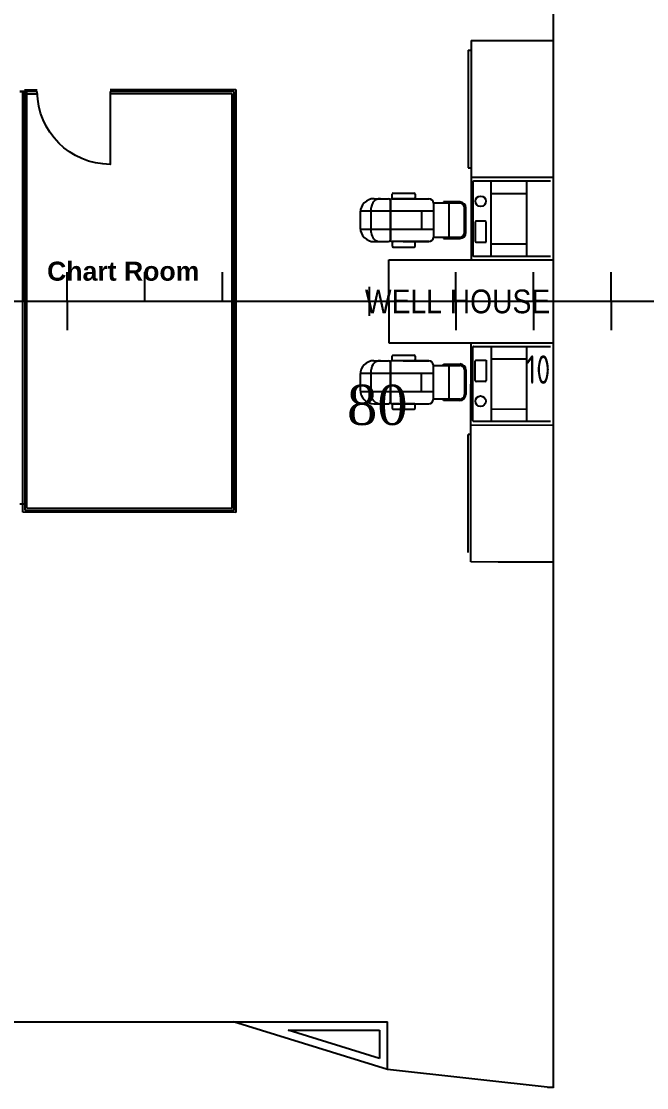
# Model space of a CAD drawing. Header units: millimetres. Extents: x 2592 to 2762, y 1632 to 1753.
# Drawn here: x 2673.73 to 2681.34, y 1658.33 to 1671.31 of the extents above; entities that cross this region are included whole.
import ezdxf

# ---------------------------------------------------------------- set-up
doc = ezdxf.new("R2010")
doc.units = ezdxf.units.MM
for name, color, linetype in [('-1', 7, 'Continuous'), ('15', 7, 'Continuous'), ('Layer3', 7, 'Continuous')]:
    doc.layers.add(name, color=color, linetype=linetype)
doc.styles.add('ASU', font='isocp.shx', dxfattribs={"height": 0.005})
doc.styles.get("Standard").update_dxf_attribs({"font": 'Arial.ttf'})
doc.styles.add('tekt3', font='Arial.ttf', dxfattribs={"width": 0.85, "height": 1.5})
doc.styles.add('tx-1', font='isocp.shx', dxfattribs={"width": 0.8, "height": 3})

msp = doc.modelspace()

# ---------------------------------------------------------------- linework, layer by layer
at = {"layer": '-1', "color": 7}
msp.add_line((2680.202, 1677.477), (2680.202, 1658.327), dxfattribs=at)
msp.add_lwpolyline([(2674.817, 1670.455), (2674.817, 1669.569, -0.413453), (2673.929, 1670.455)], format="xyb", dxfattribs=at)
for p, q in [((2679.205, 1671.077), (2679.205, 1669.409)), ((2679.205, 1671.077), (2679.205, 1669.409)), ((2679.205, 1671.077), (2679.205, 1669.409)), ((2679.205, 1671.077), (2679.205, 1669.409)), ((2679.205, 1671.077), (2680.202, 1671.077)), ((2679.171, 1670.959), (2679.171, 1669.526)), ((2679.171, 1670.959), (2679.171, 1669.526)), ((2679.171, 1670.959), (2679.171, 1669.526)), ((2679.171, 1670.959), (2679.171, 1669.526)), ((2679.171, 1670.959), (2679.205, 1670.959)), ((2673.929, 1670.455), (2673.716, 1670.455)), ((2673.775, 1670.451), (2673.716, 1670.451)), ((2673.751, 1665.334), (2673.751, 1670.455)), ((2673.775, 1670.476), (2673.929, 1670.477)), ((2673.775, 1670.455), (2673.776, 1665.359)), ((2673.775, 1670.451), (2673.776, 1665.435)), ((2673.775, 1670.426), (2673.929, 1670.427)), ((2673.801, 1665.384), (2673.801, 1670.455)), ((2674.817, 1670.48), (2676.343, 1670.48)), ((2676.318, 1670.455), (2674.817, 1670.455)), ((2674.817, 1670.43), (2676.293, 1670.43)), ((2676.293, 1670.43), (2676.294, 1665.379)), ((2676.318, 1670.455), (2676.319, 1665.354)), ((2676.343, 1670.48), (2676.344, 1665.329)), ((2679.171, 1669.526), (2679.205, 1669.526)), ((2680.202, 1669.409), (2679.205, 1669.409)), ((2679.205, 1669.409), (2679.205, 1668.408)), ((2679.205, 1669.409), (2679.205, 1668.408)), ((2679.205, 1669.409), (2679.205, 1668.408)), ((2679.205, 1669.409), (2679.205, 1668.408)), ((2679.227, 1669.353), (2679.227, 1668.464)), ((2679.227, 1669.353), (2679.227, 1668.464)), ((2679.227, 1669.353), (2679.227, 1668.464)), ((2679.227, 1669.353), (2679.227, 1668.464)), ((2680.172, 1669.365), (2679.238, 1669.365)), ((2680.172, 1669.365), (2679.238, 1669.365)), ((2680.172, 1669.365), (2679.238, 1669.365)), ((2680.172, 1669.365), (2679.238, 1669.365)), ((2679.449, 1668.453), (2679.449, 1669.365)), ((2679.449, 1668.453), (2679.449, 1669.365)), ((2679.449, 1668.453), (2679.449, 1669.365)), ((2679.449, 1668.453), (2679.449, 1669.365)), ((2679.881, 1668.453), (2679.881, 1669.365)), ((2679.881, 1668.453), (2679.881, 1669.365)), ((2679.881, 1668.453), (2679.881, 1669.365)), ((2679.881, 1668.453), (2679.881, 1669.365)), ((2678.024, 1669.151), (2678.202, 1669.151)), ((2678.024, 1669.151), (2678.202, 1669.151)), ((2678.024, 1669.151), (2678.202, 1669.151)), ((2678.024, 1669.151), (2678.202, 1669.151)), ((2678.224, 1669.128), (2678.224, 1668.65)), ((2678.224, 1668.65), (2678.224, 1669.128)), ((2678.224, 1669.128), (2678.224, 1668.65)), ((2678.224, 1668.65), (2678.224, 1669.128)), ((2678.224, 1669.128), (2678.224, 1668.65)), ((2678.224, 1668.65), (2678.224, 1669.128)), ((2678.224, 1668.65), (2678.224, 1669.128)), ((2678.224, 1669.128), (2678.224, 1668.65)), ((2678.246, 1669.162), (2678.246, 1669.206)), ((2678.246, 1669.162), (2678.246, 1669.206)), ((2678.246, 1669.162), (2678.246, 1669.206)), ((2678.246, 1669.162), (2678.246, 1669.206)), ((2678.246, 1669.151), (2678.691, 1669.151)), ((2678.246, 1669.151), (2678.691, 1669.151)), ((2678.246, 1669.151), (2678.691, 1669.151)), ((2678.246, 1669.151), (2678.691, 1669.151)), ((2678.258, 1669.217), (2678.513, 1669.217)), ((2678.258, 1669.217), (2678.513, 1669.217)), ((2678.258, 1669.217), (2678.513, 1669.217)), ((2678.258, 1669.217), (2678.513, 1669.217)), ((2678.513, 1669.151), (2678.258, 1669.151)), ((2678.513, 1669.151), (2678.258, 1669.151)), ((2678.513, 1669.151), (2678.258, 1669.151)), ((2678.513, 1669.151), (2678.258, 1669.151)), ((2678.524, 1669.206), (2678.524, 1669.162)), ((2678.524, 1669.206), (2678.524, 1669.162)), ((2678.524, 1669.206), (2678.524, 1669.162)), ((2678.524, 1669.206), (2678.524, 1669.162)), ((2679.449, 1669.214), (2679.881, 1669.214)), ((2679.449, 1669.214), (2679.881, 1669.214)), ((2679.449, 1669.214), (2679.881, 1669.214)), ((2679.449, 1669.214), (2679.881, 1669.214)), ((2677.858, 1669.001), (2678.747, 1669.001)), ((2677.858, 1669.001), (2678.747, 1669.001)), ((2677.858, 1669.001), (2678.747, 1669.001)), ((2677.858, 1669.001), (2678.747, 1669.001)), ((2677.991, 1668.739), (2677.991, 1669.039)), ((2677.991, 1668.739), (2677.991, 1669.039)), ((2677.991, 1668.739), (2677.991, 1669.039)), ((2677.991, 1668.739), (2677.991, 1669.039)), ((2678.602, 1669.001), (2678.602, 1668.778)), ((2678.602, 1669.001), (2678.602, 1668.778)), ((2678.602, 1669.001), (2678.602, 1668.778)), ((2678.602, 1669.001), (2678.602, 1668.778)), ((2679.069, 1669.095), (2678.747, 1669.095)), ((2679.069, 1669.095), (2678.747, 1669.095)), ((2679.069, 1669.095), (2678.747, 1669.095)), ((2679.069, 1669.095), (2678.747, 1669.095)), ((2678.747, 1669.095), (2678.747, 1668.684)), ((2678.747, 1669.095), (2678.747, 1668.684)), ((2678.747, 1669.095), (2678.747, 1668.684)), ((2678.747, 1669.095), (2678.747, 1668.684)), ((2678.747, 1669.095), (2678.747, 1668.684)), ((2678.747, 1669.095), (2678.747, 1668.684)), ((2678.747, 1669.095), (2678.747, 1668.684)), ((2678.747, 1669.095), (2678.747, 1668.684)), ((2678.871, 1669.112), (2678.871, 1669.095)), ((2679.069, 1669.112), (2678.871, 1669.112)), ((2678.871, 1669.112), (2678.871, 1669.095)), ((2679.069, 1669.112), (2678.871, 1669.112)), ((2678.871, 1669.112), (2678.871, 1669.095)), ((2679.069, 1669.112), (2678.871, 1669.112)), ((2679.069, 1669.112), (2678.871, 1669.112)), ((2678.871, 1669.112), (2678.871, 1669.095)), ((2678.936, 1668.684), (2678.936, 1669.095)), ((2678.936, 1668.684), (2678.936, 1669.095)), ((2678.936, 1668.684), (2678.936, 1669.095)), ((2678.936, 1668.684), (2678.936, 1669.095)), ((2679.125, 1668.739), (2679.125, 1669.039)), ((2679.125, 1668.739), (2679.125, 1669.039)), ((2679.125, 1668.739), (2679.125, 1669.039)), ((2679.125, 1668.739), (2679.125, 1669.039)), ((2679.141, 1668.739), (2679.141, 1669.039)), ((2679.141, 1668.739), (2679.141, 1669.039)), ((2679.141, 1668.739), (2679.141, 1669.039)), ((2679.141, 1668.739), (2679.141, 1669.039)), ((2677.857, 1668.984), (2677.857, 1668.795)), ((2679.255, 1668.867), (2679.255, 1668.633)), ((2679.255, 1668.867), (2679.255, 1668.633)), ((2679.255, 1668.867), (2679.255, 1668.633)), ((2679.255, 1668.867), (2679.255, 1668.633)), ((2679.376, 1668.879), (2679.266, 1668.879)), ((2679.376, 1668.879), (2679.266, 1668.879)), ((2679.376, 1668.879), (2679.266, 1668.879)), ((2679.376, 1668.879), (2679.266, 1668.879)), ((2679.387, 1668.622), (2679.387, 1668.867)), ((2679.387, 1668.622), (2679.387, 1668.867)), ((2679.387, 1668.622), (2679.387, 1668.867)), ((2679.387, 1668.622), (2679.387, 1668.867)), ((2677.858, 1668.778), (2678.747, 1668.778)), ((2677.858, 1668.778), (2678.747, 1668.778)), ((2677.858, 1668.778), (2678.747, 1668.778)), ((2677.858, 1668.778), (2678.747, 1668.778)), ((2678.024, 1668.628), (2678.202, 1668.628)), ((2678.024, 1668.628), (2678.202, 1668.628)), ((2678.024, 1668.628), (2678.202, 1668.628)), ((2678.024, 1668.628), (2678.202, 1668.628)), ((2678.691, 1668.628), (2678.246, 1668.628)), ((2678.691, 1668.628), (2678.246, 1668.628)), ((2678.691, 1668.628), (2678.246, 1668.628)), ((2678.691, 1668.628), (2678.246, 1668.628)), ((2678.246, 1668.617), (2678.246, 1668.572)), ((2678.246, 1668.617), (2678.246, 1668.572)), ((2678.246, 1668.617), (2678.246, 1668.572)), ((2678.246, 1668.617), (2678.246, 1668.572)), ((2678.513, 1668.628), (2678.258, 1668.628)), ((2678.513, 1668.628), (2678.258, 1668.628)), ((2678.513, 1668.628), (2678.258, 1668.628)), ((2678.513, 1668.628), (2678.258, 1668.628)), ((2678.38, 1668.628), (2678.38, 1668.628)), ((2678.38, 1668.628), (2678.691, 1668.628)), ((2678.38, 1668.628), (2678.38, 1668.628)), ((2678.38, 1668.628), (2678.691, 1668.628)), ((2678.38, 1668.628), (2678.38, 1668.628)), ((2678.38, 1668.628), (2678.691, 1668.628)), ((2678.38, 1668.628), (2678.38, 1668.628)), ((2678.38, 1668.628), (2678.691, 1668.628)), ((2678.524, 1668.572), (2678.524, 1668.617)), ((2678.524, 1668.572), (2678.524, 1668.617)), ((2678.524, 1668.572), (2678.524, 1668.617)), ((2678.524, 1668.572), (2678.524, 1668.617)), ((2678.747, 1668.684), (2679.069, 1668.684)), ((2678.747, 1668.684), (2679.069, 1668.684)), ((2678.747, 1668.684), (2679.069, 1668.684)), ((2678.747, 1668.684), (2679.069, 1668.684)), ((2678.871, 1668.684), (2678.871, 1668.667)), ((2678.871, 1668.684), (2678.871, 1668.667)), ((2678.871, 1668.684), (2678.871, 1668.667)), ((2678.871, 1668.684), (2678.871, 1668.667)), ((2678.871, 1668.667), (2679.069, 1668.667)), ((2678.871, 1668.667), (2679.069, 1668.667)), ((2678.871, 1668.667), (2679.069, 1668.667)), ((2678.871, 1668.667), (2679.069, 1668.667)), ((2679.266, 1668.622), (2679.387, 1668.622)), ((2679.266, 1668.622), (2679.387, 1668.622)), ((2679.266, 1668.622), (2679.387, 1668.622)), ((2679.266, 1668.622), (2679.387, 1668.622)), ((2679.449, 1668.603), (2679.881, 1668.603)), ((2679.449, 1668.603), (2679.881, 1668.603)), ((2679.449, 1668.603), (2679.881, 1668.603)), ((2679.449, 1668.603), (2679.881, 1668.603)), ((2678.258, 1668.561), (2678.513, 1668.561)), ((2678.258, 1668.561), (2678.513, 1668.561)), ((2678.258, 1668.561), (2678.513, 1668.561)), ((2678.258, 1668.561), (2678.513, 1668.561)), ((2678.204, 1668.408), (2680.202, 1668.408)), ((2678.204, 1667.898), (2678.204, 1668.408)), ((2679.238, 1668.453), (2680.172, 1668.453)), ((2679.238, 1668.453), (2680.172, 1668.453)), ((2679.238, 1668.453), (2680.172, 1668.453)), ((2679.238, 1668.453), (2680.172, 1668.453)), ((2674.291, 1667.902), (2674.291, 1668.256)), ((2675.236, 1667.902), (2675.236, 1668.256)), ((2676.182, 1667.902), (2676.182, 1668.256)), ((2679.019, 1667.902), (2679.019, 1668.256)), ((2679.964, 1667.902), (2679.964, 1668.256)), ((2680.91, 1667.902), (2680.91, 1668.256)), ((2677.971, 1667.725), (2677.971, 1668.079)), ((2674.291, 1667.902), (2674.291, 1667.548)), ((2678.204, 1667.898), (2678.203, 1667.397)), ((2678.204, 1667.898), (2678.203, 1667.397)), ((2678.204, 1667.898), (2678.203, 1667.397)), ((2678.204, 1667.898), (2678.203, 1667.397)), ((2679.019, 1667.902), (2679.019, 1667.548)), ((2679.964, 1667.902), (2679.964, 1667.548)), ((2680.91, 1667.902), (2680.91, 1667.548)), ((2678.203, 1667.397), (2680.202, 1667.396)), ((2678.203, 1667.397), (2680.202, 1667.396)), ((2678.203, 1667.397), (2680.202, 1667.396)), ((2678.203, 1667.397), (2680.202, 1667.396)), ((2679.203, 1666.396), (2679.204, 1667.396)), ((2679.203, 1666.396), (2679.204, 1667.396)), ((2679.203, 1666.396), (2679.204, 1667.396)), ((2679.203, 1666.396), (2679.204, 1667.396)), ((2679.226, 1666.451), (2679.226, 1667.341)), ((2679.226, 1666.451), (2679.226, 1667.341)), ((2679.226, 1666.451), (2679.226, 1667.341)), ((2679.226, 1666.451), (2679.226, 1667.341)), ((2679.237, 1667.352), (2680.171, 1667.351)), ((2679.237, 1667.352), (2680.171, 1667.351)), ((2679.237, 1667.352), (2680.171, 1667.351)), ((2679.237, 1667.352), (2680.171, 1667.351)), ((2679.449, 1667.352), (2679.448, 1666.44)), ((2679.449, 1667.352), (2679.448, 1666.44)), ((2679.449, 1667.352), (2679.448, 1666.44)), ((2679.449, 1667.352), (2679.448, 1666.44)), ((2679.88, 1667.351), (2679.88, 1666.44)), ((2679.88, 1667.351), (2679.88, 1666.44)), ((2679.88, 1667.351), (2679.88, 1666.44)), ((2679.88, 1667.351), (2679.88, 1666.44)), ((2678.023, 1667.178), (2678.201, 1667.178)), ((2678.023, 1667.178), (2678.201, 1667.178)), ((2678.023, 1667.178), (2678.201, 1667.178)), ((2678.023, 1667.178), (2678.201, 1667.178)), ((2678.246, 1667.189), (2678.246, 1667.233)), ((2678.246, 1667.189), (2678.246, 1667.233)), ((2678.246, 1667.189), (2678.246, 1667.233)), ((2678.246, 1667.189), (2678.246, 1667.233)), ((2678.691, 1667.177), (2678.246, 1667.177)), ((2678.691, 1667.177), (2678.246, 1667.177)), ((2678.691, 1667.177), (2678.246, 1667.177)), ((2678.691, 1667.177), (2678.246, 1667.177)), ((2678.257, 1667.244), (2678.513, 1667.244)), ((2678.257, 1667.244), (2678.513, 1667.244)), ((2678.257, 1667.244), (2678.513, 1667.244)), ((2678.257, 1667.244), (2678.513, 1667.244)), ((2678.513, 1667.177), (2678.257, 1667.177)), ((2678.513, 1667.177), (2678.257, 1667.177)), ((2678.513, 1667.177), (2678.257, 1667.177)), ((2678.513, 1667.177), (2678.257, 1667.177)), ((2678.379, 1667.177), (2678.691, 1667.177)), ((2678.379, 1667.177), (2678.379, 1667.177)), ((2678.379, 1667.177), (2678.691, 1667.177)), ((2678.379, 1667.177), (2678.379, 1667.177)), ((2678.379, 1667.177), (2678.691, 1667.177)), ((2678.379, 1667.177), (2678.379, 1667.177)), ((2678.379, 1667.177), (2678.691, 1667.177)), ((2678.379, 1667.177), (2678.379, 1667.177)), ((2678.524, 1667.233), (2678.524, 1667.188)), ((2678.524, 1667.233), (2678.524, 1667.188)), ((2678.524, 1667.233), (2678.524, 1667.188)), ((2678.524, 1667.233), (2678.524, 1667.188)), ((2679.254, 1666.937), (2679.254, 1667.172)), ((2679.254, 1666.937), (2679.254, 1667.172)), ((2679.254, 1666.937), (2679.254, 1667.172)), ((2679.254, 1666.937), (2679.254, 1667.172)), ((2679.266, 1667.183), (2679.387, 1667.183)), ((2679.266, 1667.183), (2679.387, 1667.183)), ((2679.266, 1667.183), (2679.387, 1667.183)), ((2679.266, 1667.183), (2679.387, 1667.183)), ((2679.387, 1667.183), (2679.386, 1666.937)), ((2679.387, 1667.183), (2679.386, 1666.937)), ((2679.387, 1667.183), (2679.386, 1666.937)), ((2679.387, 1667.183), (2679.386, 1666.937)), ((2679.449, 1667.201), (2679.88, 1667.201)), ((2679.449, 1667.201), (2679.88, 1667.201)), ((2679.449, 1667.201), (2679.88, 1667.201)), ((2679.449, 1667.201), (2679.88, 1667.201)), ((2677.99, 1666.766), (2677.99, 1667.067)), ((2677.99, 1666.766), (2677.99, 1667.067)), ((2677.99, 1666.766), (2677.99, 1667.067)), ((2677.99, 1666.766), (2677.99, 1667.067)), ((2678.223, 1666.677), (2678.224, 1667.155)), ((2678.224, 1667.155), (2678.223, 1666.677)), ((2678.223, 1666.677), (2678.224, 1667.155)), ((2678.224, 1667.155), (2678.223, 1666.677)), ((2678.223, 1666.677), (2678.224, 1667.155)), ((2678.224, 1667.155), (2678.223, 1666.677)), ((2678.224, 1667.155), (2678.223, 1666.677)), ((2678.223, 1666.677), (2678.224, 1667.155)), ((2678.746, 1666.71), (2678.746, 1667.121)), ((2678.746, 1666.71), (2678.746, 1667.121)), ((2678.746, 1666.71), (2678.746, 1667.121)), ((2678.746, 1666.71), (2678.746, 1667.121)), ((2678.746, 1666.71), (2678.746, 1667.121)), ((2678.746, 1666.71), (2678.746, 1667.121)), ((2678.746, 1666.71), (2678.746, 1667.121)), ((2678.746, 1666.71), (2678.746, 1667.121)), ((2678.746, 1667.121), (2679.069, 1667.121)), ((2678.746, 1667.121), (2679.069, 1667.121)), ((2678.746, 1667.121), (2679.069, 1667.121)), ((2678.746, 1667.121), (2679.069, 1667.121)), ((2678.871, 1667.121), (2678.871, 1667.138)), ((2678.871, 1667.138), (2679.069, 1667.138)), ((2678.871, 1667.121), (2678.871, 1667.138)), ((2678.871, 1667.138), (2679.069, 1667.138)), ((2678.871, 1667.121), (2678.871, 1667.138)), ((2678.871, 1667.138), (2679.069, 1667.138)), ((2678.871, 1667.138), (2679.069, 1667.138)), ((2678.871, 1667.121), (2678.871, 1667.138)), ((2678.935, 1667.121), (2678.935, 1666.71)), ((2678.935, 1667.121), (2678.935, 1666.71)), ((2678.935, 1667.121), (2678.935, 1666.71)), ((2678.935, 1667.121), (2678.935, 1666.71)), ((2679.124, 1667.066), (2679.124, 1666.765)), ((2679.124, 1667.066), (2679.124, 1666.765)), ((2679.124, 1667.066), (2679.124, 1666.765)), ((2679.124, 1667.066), (2679.124, 1666.765)), ((2679.141, 1667.066), (2679.14, 1666.765)), ((2679.141, 1667.066), (2679.14, 1666.765)), ((2679.141, 1667.066), (2679.14, 1666.765)), ((2679.141, 1667.066), (2679.14, 1666.765)), ((2677.857, 1667.011), (2677.856, 1666.822)), ((2677.857, 1667.028), (2678.746, 1667.027)), ((2677.857, 1667.028), (2678.746, 1667.027)), ((2677.857, 1667.028), (2678.746, 1667.027)), ((2677.857, 1667.028), (2678.746, 1667.027)), ((2678.601, 1666.805), (2678.601, 1667.027)), ((2678.601, 1666.805), (2678.601, 1667.027)), ((2678.601, 1666.805), (2678.601, 1667.027)), ((2678.601, 1666.805), (2678.601, 1667.027)), ((2679.375, 1666.926), (2679.265, 1666.926)), ((2679.375, 1666.926), (2679.265, 1666.926)), ((2679.375, 1666.926), (2679.265, 1666.926)), ((2679.375, 1666.926), (2679.265, 1666.926)), ((2677.857, 1666.805), (2678.746, 1666.805)), ((2677.857, 1666.805), (2678.746, 1666.805)), ((2677.857, 1666.805), (2678.746, 1666.805)), ((2677.857, 1666.805), (2678.746, 1666.805)), ((2678.023, 1666.655), (2678.201, 1666.655)), ((2678.023, 1666.655), (2678.201, 1666.655)), ((2678.023, 1666.655), (2678.201, 1666.655)), ((2678.023, 1666.655), (2678.201, 1666.655)), ((2678.245, 1666.655), (2678.69, 1666.655)), ((2678.245, 1666.655), (2678.69, 1666.655)), ((2678.245, 1666.655), (2678.69, 1666.655)), ((2678.245, 1666.655), (2678.69, 1666.655)), ((2678.512, 1666.655), (2678.256, 1666.655)), ((2678.512, 1666.655), (2678.256, 1666.655)), ((2678.512, 1666.655), (2678.256, 1666.655)), ((2678.512, 1666.655), (2678.256, 1666.655)), ((2679.068, 1666.71), (2678.746, 1666.71)), ((2679.068, 1666.71), (2678.746, 1666.71)), ((2679.068, 1666.71), (2678.746, 1666.71)), ((2679.068, 1666.71), (2678.746, 1666.71)), ((2678.87, 1666.693), (2678.87, 1666.71)), ((2678.87, 1666.693), (2678.87, 1666.71)), ((2678.87, 1666.693), (2678.87, 1666.71)), ((2678.87, 1666.693), (2678.87, 1666.71)), ((2679.068, 1666.693), (2678.87, 1666.693)), ((2679.068, 1666.693), (2678.87, 1666.693)), ((2679.068, 1666.693), (2678.87, 1666.693)), ((2679.068, 1666.693), (2678.87, 1666.693)), ((2678.245, 1666.644), (2678.245, 1666.599)), ((2678.245, 1666.644), (2678.245, 1666.599)), ((2678.245, 1666.644), (2678.245, 1666.599)), ((2678.245, 1666.644), (2678.245, 1666.599)), ((2678.256, 1666.588), (2678.512, 1666.588)), ((2678.256, 1666.588), (2678.512, 1666.588)), ((2678.256, 1666.588), (2678.512, 1666.588)), ((2678.256, 1666.588), (2678.512, 1666.588)), ((2678.523, 1666.599), (2678.523, 1666.644)), ((2678.523, 1666.599), (2678.523, 1666.644)), ((2678.523, 1666.599), (2678.523, 1666.644)), ((2678.523, 1666.599), (2678.523, 1666.644)), ((2679.448, 1666.591), (2679.88, 1666.59)), ((2679.448, 1666.591), (2679.88, 1666.59)), ((2679.448, 1666.591), (2679.88, 1666.59)), ((2679.448, 1666.591), (2679.88, 1666.59)), ((2679.202, 1664.728), (2679.203, 1666.396)), ((2679.202, 1664.728), (2679.203, 1666.396)), ((2679.202, 1664.728), (2679.203, 1666.396)), ((2679.202, 1664.728), (2679.203, 1666.396)), ((2679.203, 1666.396), (2680.202, 1666.395)), ((2680.171, 1666.439), (2679.237, 1666.44)), ((2680.171, 1666.439), (2679.237, 1666.44)), ((2680.171, 1666.439), (2679.237, 1666.44)), ((2680.171, 1666.439), (2679.237, 1666.44)), ((2679.169, 1664.845), (2679.17, 1666.278)), ((2679.169, 1664.845), (2679.17, 1666.278)), ((2679.169, 1664.845), (2679.17, 1666.278)), ((2679.169, 1664.845), (2679.17, 1666.278)), ((2679.203, 1666.278), (2679.17, 1666.278)), ((2679.203, 1666.278), (2679.17, 1666.278)), ((2679.203, 1666.278), (2679.17, 1666.278)), ((2679.203, 1666.278), (2679.17, 1666.278)), ((2676.294, 1665.379), (2673.801, 1665.384)), ((2676.344, 1665.329), (2673.751, 1665.334)), ((2680.202, 1664.727), (2679.202, 1664.728)), ((2680.202, 1664.727), (2679.202, 1664.728)), ((2680.202, 1664.727), (2679.202, 1664.728)), ((2680.202, 1664.727), (2679.202, 1664.728)), ((2679.535, 1664.728), (2680.202, 1664.727)), ((2679.535, 1664.728), (2680.202, 1664.727)), ((2679.535, 1664.728), (2680.202, 1664.727)), ((2679.535, 1664.728), (2680.202, 1664.727)), ((2678.189, 1658.548), (2676.317, 1659.127)), ((2678.189, 1658.548), (2678.189, 1659.127)), ((2678.089, 1658.683), (2676.978, 1659.027)), ((2678.089, 1659.027), (2678.089, 1658.683))]:
    msp.add_line(p, q)
at = {"ltscale": 5}
msp.add_line((2593.688, 1667.902), (2702.658, 1667.902), dxfattribs=at)
for centre in [(2679.321, 1669.12), (2679.321, 1669.12), (2679.321, 1669.12), (2679.321, 1669.12), (2679.32, 1666.685), (2679.32, 1666.685), (2679.32, 1666.685), (2679.32, 1666.685)]:
    msp.add_circle(centre, 0.0635)
for centre, radius, start, end in [((2679.238, 1669.353), 0.0111, 90, 180), ((2679.238, 1669.353), 0.0111, 90, 180), ((2679.238, 1669.353), 0.0111, 90, 180), ((2679.238, 1669.353), 0.0111, 90, 180), ((2678.024, 1668.984), 0.167, 90, 180), ((2678.024, 1668.984), 0.167, 90, 180), ((2678.024, 1668.984), 0.167, 90, 180), ((2678.024, 1668.984), 0.167, 90, 180), ((2678.102, 1669.039), 0.111, 90, 180), ((2678.102, 1669.039), 0.111, 90, 180), ((2678.102, 1669.039), 0.111, 90, 180), ((2678.102, 1669.039), 0.111, 90, 180), ((2678.202, 1669.128), 0.0222, 0, 90), ((2678.202, 1669.128), 0.0222, 0, 90), ((2678.202, 1669.128), 0.0222, 0, 90), ((2678.202, 1669.128), 0.0222, 0, 90), ((2678.246, 1669.128), 0.0222, 90, 180), ((2678.246, 1669.128), 0.0222, 90, 180), ((2678.246, 1669.128), 0.0222, 90, 180), ((2678.246, 1669.128), 0.0222, 90, 180), ((2678.258, 1669.206), 0.0111, 90, 180), ((2678.258, 1669.206), 0.0111, 90, 180), ((2678.258, 1669.206), 0.0111, 90, 180), ((2678.258, 1669.206), 0.0111, 90, 180), ((2678.258, 1669.162), 0.0111, 180, 270), ((2678.258, 1669.162), 0.0111, 180, 270), ((2678.258, 1669.162), 0.0111, 180, 270), ((2678.258, 1669.162), 0.0111, 180, 270), ((2678.513, 1669.206), 0.0111, 0, 90), ((2678.513, 1669.206), 0.0111, 0, 90), ((2678.513, 1669.206), 0.0111, 0, 90), ((2678.513, 1669.206), 0.0111, 0, 90), ((2678.513, 1669.162), 0.0111, 270, 0), ((2678.513, 1669.162), 0.0111, 270, 0), ((2678.513, 1669.162), 0.0111, 270, 0), ((2678.513, 1669.162), 0.0111, 270, 0), ((2678.691, 1669.095), 0.0556, 0, 90), ((2678.691, 1669.095), 0.0556, 0, 90), ((2678.691, 1669.095), 0.0556, 0, 90), ((2678.691, 1669.095), 0.0556, 0, 90), ((2679.069, 1669.039), 0.0723, 0, 90), ((2679.069, 1669.039), 0.0723, 0, 90), ((2679.069, 1669.039), 0.0723, 0, 90), ((2679.069, 1669.039), 0.0723, 0, 90), ((2679.069, 1669.039), 0.0556, 0, 90), ((2679.069, 1669.039), 0.0556, 0, 90), ((2679.069, 1669.039), 0.0556, 0, 90), ((2679.069, 1669.039), 0.0556, 0, 90), ((2679.266, 1668.867), 0.0111, 90, 180), ((2679.266, 1668.867), 0.0111, 90, 180), ((2679.266, 1668.867), 0.0111, 90, 180), ((2679.266, 1668.867), 0.0111, 90, 180), ((2679.376, 1668.867), 0.0111, 0, 90), ((2679.376, 1668.867), 0.0111, 0, 90), ((2679.376, 1668.867), 0.0111, 0, 90), ((2679.376, 1668.867), 0.0111, 0, 90), ((2678.024, 1668.795), 0.167, 180, 270), ((2678.024, 1668.795), 0.167, 180, 270), ((2678.024, 1668.795), 0.167, 180, 270), ((2678.024, 1668.795), 0.167, 180, 270), ((2678.102, 1668.739), 0.111, 180, 270), ((2678.102, 1668.739), 0.111, 180, 270), ((2678.102, 1668.739), 0.111, 180, 270), ((2678.102, 1668.739), 0.111, 180, 270), ((2679.069, 1668.739), 0.0556, 270, 0), ((2679.069, 1668.739), 0.0723, 270, 0), ((2679.069, 1668.739), 0.0556, 270, 0), ((2679.069, 1668.739), 0.0723, 270, 0), ((2679.069, 1668.739), 0.0556, 270, 0), ((2679.069, 1668.739), 0.0723, 270, 0), ((2679.069, 1668.739), 0.0723, 270, 0), ((2679.069, 1668.739), 0.0556, 270, 0), ((2678.202, 1668.65), 0.0222, 270, 0), ((2678.202, 1668.65), 0.0222, 270, 0), ((2678.202, 1668.65), 0.0222, 270, 0), ((2678.202, 1668.65), 0.0222, 270, 0), ((2678.246, 1668.65), 0.0222, 180, 270), ((2678.246, 1668.65), 0.0222, 180, 270), ((2678.246, 1668.65), 0.0222, 180, 270), ((2678.246, 1668.65), 0.0222, 180, 270), ((2678.258, 1668.617), 0.0111, 90, 180), ((2678.258, 1668.617), 0.0111, 90, 180), ((2678.258, 1668.617), 0.0111, 90, 180), ((2678.258, 1668.617), 0.0111, 90, 180), ((2678.513, 1668.617), 0.0111, 0, 90), ((2678.513, 1668.617), 0.0111, 0, 90), ((2678.513, 1668.617), 0.0111, 0, 90), ((2678.513, 1668.617), 0.0111, 0, 90), ((2678.691, 1668.684), 0.0556, 270, 0), ((2678.691, 1668.684), 0.0556, 270, 0), ((2678.691, 1668.684), 0.0556, 270, 0), ((2678.691, 1668.684), 0.0556, 270, 0), ((2679.266, 1668.633), 0.0111, 180, 270), ((2679.266, 1668.633), 0.0111, 180, 270), ((2679.266, 1668.633), 0.0111, 180, 270), ((2679.266, 1668.633), 0.0111, 180, 270), ((2678.258, 1668.572), 0.0111, 180, 270), ((2678.258, 1668.572), 0.0111, 180, 270), ((2678.258, 1668.572), 0.0111, 180, 270), ((2678.258, 1668.572), 0.0111, 180, 270), ((2678.513, 1668.572), 0.0111, 270, 0), ((2678.513, 1668.572), 0.0111, 270, 0), ((2678.513, 1668.572), 0.0111, 270, 0), ((2678.513, 1668.572), 0.0111, 270, 0), ((2679.238, 1668.464), 0.0111, 180, 270), ((2679.238, 1668.464), 0.0111, 180, 270), ((2679.238, 1668.464), 0.0111, 180, 270), ((2679.238, 1668.464), 0.0111, 180, 270), ((2679.237, 1667.341), 0.0111, 89.9519, 179.9519), ((2679.237, 1667.341), 0.0111, 89.9519, 179.9519), ((2679.237, 1667.341), 0.0111, 89.9519, 179.9519), ((2679.237, 1667.341), 0.0111, 89.9519, 179.9519), ((2678.023, 1667.011), 0.167, 89.9519, 179.9519), ((2678.023, 1667.011), 0.167, 89.9519, 179.9519), ((2678.023, 1667.011), 0.167, 89.9519, 179.9519), ((2678.023, 1667.011), 0.167, 89.9519, 179.9519), ((2678.101, 1667.066), 0.111, 89.9519, 179.9519), ((2678.101, 1667.066), 0.111, 89.9519, 179.9519), ((2678.101, 1667.066), 0.111, 89.9519, 179.9519), ((2678.101, 1667.066), 0.111, 89.9519, 179.9519), ((2678.201, 1667.155), 0.0222, 359.9519, 89.9519), ((2678.201, 1667.155), 0.0222, 359.9519, 89.9519), ((2678.201, 1667.155), 0.0222, 359.9519, 89.9519), ((2678.201, 1667.155), 0.0222, 359.9519, 89.9519), ((2678.246, 1667.155), 0.0222, 89.9519, 179.9519), ((2678.246, 1667.155), 0.0222, 89.9519, 179.9519), ((2678.246, 1667.155), 0.0222, 89.9519, 179.9519), ((2678.246, 1667.155), 0.0222, 89.9519, 179.9519), ((2678.257, 1667.233), 0.0111, 89.9519, 179.9519), ((2678.257, 1667.233), 0.0111, 89.9519, 179.9519), ((2678.257, 1667.233), 0.0111, 89.9519, 179.9519), ((2678.257, 1667.233), 0.0111, 89.9519, 179.9519), ((2678.257, 1667.189), 0.0111, 179.9519, 269.9519), ((2678.257, 1667.189), 0.0111, 179.9519, 269.9519), ((2678.257, 1667.189), 0.0111, 179.9519, 269.9519), ((2678.257, 1667.189), 0.0111, 179.9519, 269.9519), ((2678.513, 1667.233), 0.0111, 359.9519, 89.9519), ((2678.513, 1667.233), 0.0111, 359.9519, 89.9519), ((2678.513, 1667.233), 0.0111, 359.9519, 89.9519), ((2678.513, 1667.233), 0.0111, 359.9519, 89.9519), ((2678.513, 1667.188), 0.0111, 269.9519, 359.9519), ((2678.513, 1667.188), 0.0111, 269.9519, 359.9519), ((2678.513, 1667.188), 0.0111, 269.9519, 359.9519), ((2678.513, 1667.188), 0.0111, 269.9519, 359.9519), ((2678.69, 1667.122), 0.0556, 359.9519, 89.9519), ((2678.69, 1667.122), 0.0556, 359.9519, 89.9519), ((2678.69, 1667.122), 0.0556, 359.9519, 89.9519), ((2678.69, 1667.122), 0.0556, 359.9519, 89.9519), ((2679.266, 1667.172), 0.0111, 89.9519, 179.9519), ((2679.266, 1667.172), 0.0111, 89.9519, 179.9519), ((2679.266, 1667.172), 0.0111, 89.9519, 179.9519), ((2679.266, 1667.172), 0.0111, 89.9519, 179.9519), ((2679.068, 1667.066), 0.0723, 359.9519, 89.9519), ((2679.068, 1667.066), 0.0723, 359.9519, 89.9519), ((2679.068, 1667.066), 0.0723, 359.9519, 89.9519), ((2679.068, 1667.066), 0.0723, 359.9519, 89.9519), ((2679.068, 1667.066), 0.0556, 359.9519, 89.9519), ((2679.068, 1667.066), 0.0556, 359.9519, 89.9519), ((2679.068, 1667.066), 0.0556, 359.9519, 89.9519), ((2679.068, 1667.066), 0.0556, 359.9519, 89.9519), ((2679.265, 1666.937), 0.0111, 179.9519, 269.9519), ((2679.265, 1666.937), 0.0111, 179.9519, 269.9519), ((2679.265, 1666.937), 0.0111, 179.9519, 269.9519), ((2679.265, 1666.937), 0.0111, 179.9519, 269.9519), ((2679.375, 1666.937), 0.0111, 269.9519, 359.9519), ((2679.375, 1666.937), 0.0111, 269.9519, 359.9519), ((2679.375, 1666.937), 0.0111, 269.9519, 359.9519), ((2679.375, 1666.937), 0.0111, 269.9519, 359.9519), ((2678.023, 1666.822), 0.167, 179.9519, 269.9519), ((2678.023, 1666.822), 0.167, 179.9519, 269.9519), ((2678.023, 1666.822), 0.167, 179.9519, 269.9519), ((2678.023, 1666.822), 0.167, 179.9519, 269.9519), ((2678.101, 1666.766), 0.111, 179.7301, 270.0438), ((2678.101, 1666.766), 0.111, 179.7301, 270.0438), ((2678.101, 1666.766), 0.111, 179.7301, 270.0438), ((2678.101, 1666.766), 0.111, 179.7301, 270.0438), ((2678.201, 1666.677), 0.0222, 269.9519, 359.9519), ((2678.201, 1666.677), 0.0222, 269.9519, 359.9519), ((2678.201, 1666.677), 0.0222, 269.9519, 359.9519), ((2678.201, 1666.677), 0.0222, 269.9519, 359.9519), ((2678.245, 1666.677), 0.0222, 179.9519, 269.9519), ((2678.245, 1666.677), 0.0222, 179.9519, 269.9519), ((2678.245, 1666.677), 0.0222, 179.9519, 269.9519), ((2678.245, 1666.677), 0.0222, 179.9519, 269.9519), ((2678.256, 1666.644), 0.0111, 89.9519, 179.9519), ((2678.256, 1666.644), 0.0111, 89.9519, 179.9519), ((2678.256, 1666.644), 0.0111, 89.9519, 179.9519), ((2678.256, 1666.644), 0.0111, 89.9519, 179.9519), ((2678.512, 1666.644), 0.0111, 359.9519, 89.9519), ((2678.512, 1666.644), 0.0111, 359.9519, 89.9519), ((2678.512, 1666.644), 0.0111, 359.9519, 89.9519), ((2678.512, 1666.644), 0.0111, 359.9519, 89.9519), ((2678.69, 1666.71), 0.0556, 269.9519, 359.9519), ((2678.69, 1666.71), 0.0556, 269.9519, 359.9519), ((2678.69, 1666.71), 0.0556, 269.9519, 359.9519), ((2678.69, 1666.71), 0.0556, 269.9519, 359.9519), ((2679.068, 1666.765), 0.0723, 269.9519, 359.9519), ((2679.068, 1666.765), 0.0556, 269.9519, 359.9519), ((2679.068, 1666.765), 0.0723, 269.9519, 359.9519), ((2679.068, 1666.765), 0.0556, 269.9519, 359.9519), ((2679.068, 1666.765), 0.0723, 269.9519, 359.9519), ((2679.068, 1666.765), 0.0556, 269.9519, 359.9519), ((2679.068, 1666.765), 0.0556, 269.9519, 359.9519), ((2679.068, 1666.765), 0.0723, 269.9519, 359.9519), ((2678.256, 1666.599), 0.0111, 179.9519, 269.9519), ((2678.256, 1666.599), 0.0111, 179.9519, 269.9519), ((2678.256, 1666.599), 0.0111, 179.9519, 269.9519), ((2678.256, 1666.599), 0.0111, 179.9519, 269.9519), ((2678.512, 1666.599), 0.0111, 269.9519, 359.9519), ((2678.512, 1666.599), 0.0111, 269.9519, 359.9519), ((2678.512, 1666.599), 0.0111, 269.9519, 359.9519), ((2678.512, 1666.599), 0.0111, 269.9519, 359.9519), ((2679.237, 1666.451), 0.0111, 179.9519, 269.9519), ((2679.237, 1666.451), 0.0111, 179.9519, 269.9519), ((2679.237, 1666.451), 0.0111, 179.9519, 269.9519), ((2679.237, 1666.451), 0.0111, 179.9519, 269.9519)]:
    msp.add_arc(centre, radius, start, end)
at = {"layer": 'Layer3'}
for p, q in [((2673.718, 1665.435), (2673.776, 1665.435)), ((2673.776, 1665.359), (2676.319, 1665.359)), ((2672.906, 1659.127), (2678.189, 1659.127)), ((2680.202, 1658.327), (2678.189, 1658.548))]:
    msp.add_line(p, q, dxfattribs=at)
at = {"layer": 'Layer3', "color": 0}
for p, q in [((2676.978, 1659.027), (2678.089, 1659.027)), ((2680.135, 1658.334), (2680.202, 1658.334))]:
    msp.add_line(p, q, dxfattribs=at)

# ---------------------------------------------------------------- texts
at = {"color": 4, "insert": (2679.04, 1667.898), "char_height": 0.2895, "width": 2.41382, "attachment_point": 5, "style": 'tekt3'}
msp.add_mtext('WELL HOUSE', dxfattribs=at)
at = {"attachment_point": 5}
for s, insert, char_height, width, style in [('10', (2680.02, 1667.07), 0.3475, 0.75061, 'tx-1'), ('{\\fTimes New Roman|b0|i0|c0|p18;80}', (2678.064, 1666.637), 0.48854, 4.98215, 'ASU')]:
    msp.add_mtext(s, dxfattribs=dict(at, insert=insert, char_height=char_height, width=width, style=style))
at = {"layer": '15', "insert": (2674.048, 1668.384), "char_height": 0.23164, "attachment_point": 1}
msp.add_mtext_dynamic_manual_height_columns('{\\fArial|b1|i0|c0|p34;Chart Room}', width=4.53817, gutter_width=38.861, heights=[0], dxfattribs=at)

doc.saveas('drawing.dxf')
